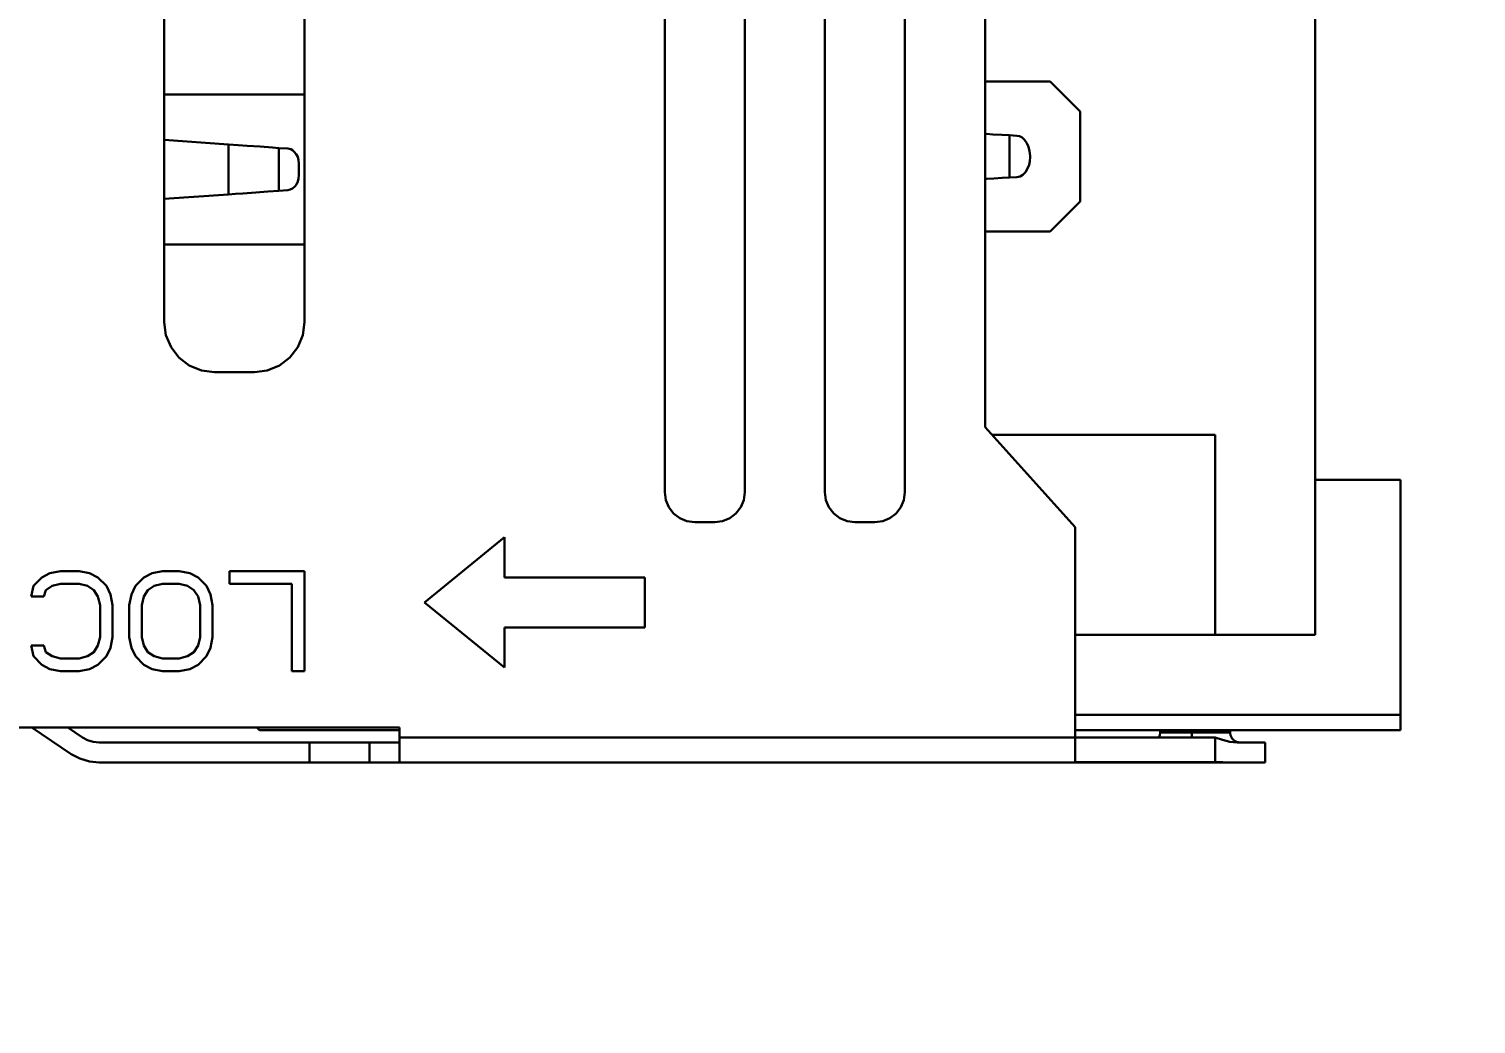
# Model space of a CAD drawing. Header units: inches. Extents: x -969 to 2045, y -594 to 12.
# Drawn here: x 1316.57 to 1331.03, y -245.48 to -235.54 of the extents above; entities that cross this region are included whole.
import ezdxf

# ---------------------------------------------------------------- set-up
doc = ezdxf.new("R2010")
doc.units = ezdxf.units.IN
doc.header["$MEASUREMENT"] = 0
doc.styles.add('GOST type A0', font='gost.TTF', dxfattribs={"height": 2.116667})
doc.dimstyles.new('GOST type A', dxfattribs={"dimtxt": 3.5, "dimasz": 3, "dimexe": 2, "dimexo": 0, "dimgap": 1, "dimtad": 1, "dimtoh": 1, "dimtxsty": 'GOST type A0', "dimcen": 0, "dimazin": 2, "dimtfac": 1, "dimtmove": 0, "dimatfit": 3, "dimfxl": 1, "dimarcsym": 0})

# ---------------------------------------------------------------- blocks, each defined once
blk = doc.blocks.new('*D46')
at = {"color": 0, "lineweight": -2, "transparency": 16777216}
for p, q in [((1330.161, -124.527), (1346.43, -124.527)), ((1344.43, -127.527), (1344.43, -296.527)), ((1330.161, -299.527), (1346.43, -299.527))]:
    blk.add_line(p, q, dxfattribs=at)
at = {"color": 0, "transparency": 16777216}
for points in [[(1343.93, -127.527), (1344.93, -127.527), (1344.43, -124.527)], [(1343.93, -296.527), (1344.93, -296.527), (1344.43, -299.527)]]:
    blk.add_solid(points, dxfattribs=at)
at = {"layer": 'DEFPOINTS', "color": 0, "transparency": 16777216}
for p in [(1330.161, -124.527), (1330.161, -299.527), (1344.43, -299.527)]:
    blk.add_point(p, dxfattribs=at)
at = {"color": 0, "transparency": 16777216, "insert": (1342.371, -212.027), "char_height": 2.1167, "attachment_point": 5, "rotation": 90, "style": 'GOST type A0'}
blk.add_mtext('175*', dxfattribs=at)

msp = doc.modelspace()

# ---------------------------------------------------------------- linework, layer by layer
at = {"color": 7, "lineweight": 30}
for p, q in [((1329.425, -240.047), (1329.425, -230.997)), ((1329.425, -230.997), (1329.425, -240.047)), ((1329.425, -240.047), (1329.425, -230.997)), ((1329.425, -230.997), (1329.425, -240.047)), ((1322.925, -231.272), (1322.925, -240.172)), ((1322.925, -231.272), (1322.925, -240.172)), ((1323.725, -231.272), (1323.725, -240.172)), ((1323.725, -231.272), (1323.725, -240.172)), ((1324.525, -231.272), (1324.525, -240.172)), ((1324.525, -231.272), (1324.525, -240.172)), ((1325.325, -231.272), (1325.325, -240.172)), ((1325.325, -231.272), (1325.325, -240.172)), ((1317.925, -231.472), (1317.925, -238.472)), ((1317.925, -231.472), (1317.925, -238.472)), ((1319.325, -231.472), (1319.325, -238.472)), ((1319.325, -231.472), (1319.325, -238.472)), ((1326.125, -231.522), (1326.125, -239.522)), ((1326.125, -231.522), (1326.125, -239.522)), ((1326.125, -236.067), (1326.775, -236.067)), ((1326.125, -236.067), (1326.775, -236.067)), ((1326.775, -236.067), (1327.075, -236.367)), ((1326.775, -236.067), (1327.075, -236.367)), ((1317.925, -236.197), (1319.325, -236.197)), ((1317.925, -236.197), (1319.325, -236.197)), ((1327.075, -236.367), (1327.075, -237.267)), ((1327.075, -236.367), (1327.075, -237.267)), ((1317.925, -236.652), (1318.566, -236.697)), ((1317.925, -236.652), (1318.566, -236.697)), ((1326.125, -236.593), (1326.14, -236.593)), ((1326.125, -236.593), (1326.14, -236.593)), ((1326.14, -236.593), (1326.204, -236.597)), ((1326.14, -236.593), (1326.204, -236.597)), ((1326.204, -236.597), (1326.292, -236.601)), ((1326.204, -236.597), (1326.292, -236.601)), ((1326.292, -236.601), (1326.368, -236.606)), ((1326.292, -236.601), (1326.368, -236.606)), ((1326.368, -236.606), (1326.444, -236.61)), ((1326.368, -236.606), (1326.368, -237.028)), ((1326.368, -236.606), (1326.444, -236.61)), ((1326.368, -236.606), (1326.368, -237.028)), ((1326.444, -236.61), (1326.47, -236.615)), ((1326.444, -236.61), (1326.47, -236.615)), ((1326.47, -236.615), (1326.495, -236.627)), ((1326.47, -236.615), (1326.495, -236.627)), ((1326.495, -236.627), (1326.521, -236.65)), ((1326.495, -236.627), (1326.521, -236.65)), ((1326.521, -236.65), (1326.544, -236.683)), ((1326.521, -236.65), (1326.544, -236.683)), ((1326.544, -236.683), (1326.561, -236.721)), ((1326.544, -236.683), (1326.561, -236.721)), ((1318.566, -236.697), (1318.664, -236.704)), ((1318.566, -236.697), (1318.566, -237.196)), ((1318.566, -236.697), (1318.664, -236.704)), ((1318.566, -236.697), (1318.566, -237.196)), ((1318.664, -236.704), (1318.754, -236.71)), ((1318.664, -236.704), (1318.754, -236.71)), ((1318.754, -236.71), (1318.882, -236.719)), ((1318.754, -236.71), (1318.882, -236.719)), ((1318.882, -236.719), (1319.007, -236.728)), ((1318.882, -236.719), (1319.007, -236.728)), ((1319.007, -236.728), (1319.071, -236.733)), ((1319.007, -236.728), (1319.071, -236.733)), ((1319.071, -236.733), (1319.159, -236.739)), ((1319.071, -236.733), (1319.071, -237.161)), ((1319.071, -236.733), (1319.159, -236.739)), ((1319.071, -236.733), (1319.071, -237.161)), ((1319.159, -236.739), (1319.174, -236.741)), ((1319.159, -236.739), (1319.174, -236.741)), ((1319.174, -236.741), (1319.188, -236.746)), ((1319.174, -236.741), (1319.188, -236.746)), ((1319.188, -236.746), (1319.207, -236.756)), ((1319.188, -236.746), (1319.207, -236.756)), ((1319.207, -236.756), (1319.224, -236.77)), ((1319.207, -236.756), (1319.224, -236.77)), ((1319.224, -236.77), (1319.243, -236.793)), ((1319.224, -236.77), (1319.243, -236.793)), ((1319.243, -236.793), (1319.258, -236.822)), ((1319.243, -236.793), (1319.258, -236.822)), ((1319.258, -236.822), (1319.266, -236.854)), ((1319.258, -236.822), (1319.266, -236.854)), ((1326.561, -236.721), (1326.571, -236.764)), ((1326.561, -236.721), (1326.571, -236.764)), ((1326.571, -236.764), (1326.575, -236.81)), ((1326.571, -236.764), (1326.575, -236.81)), ((1326.575, -236.824), (1326.573, -236.863)), ((1326.575, -236.824), (1326.573, -236.863)), ((1326.575, -236.81), (1326.575, -236.824)), ((1326.575, -236.81), (1326.575, -236.824)), ((1319.266, -236.854), (1319.269, -236.889)), ((1319.266, -236.854), (1319.269, -236.889)), ((1319.269, -236.889), (1319.269, -237.005)), ((1319.269, -236.889), (1319.269, -237.005)), ((1326.529, -236.974), (1326.503, -237)), ((1326.529, -236.974), (1326.503, -237)), ((1326.55, -236.939), (1326.529, -236.974)), ((1326.55, -236.939), (1326.529, -236.974)), ((1326.565, -236.9), (1326.55, -236.939)), ((1326.565, -236.9), (1326.55, -236.939)), ((1326.573, -236.863), (1326.565, -236.9)), ((1326.573, -236.863), (1326.565, -236.9)), ((1319.229, -237.119), (1319.207, -237.137)), ((1319.229, -237.119), (1319.207, -237.137)), ((1319.246, -237.096), (1319.229, -237.119)), ((1319.246, -237.096), (1319.229, -237.119)), ((1319.258, -237.069), (1319.246, -237.096)), ((1319.258, -237.069), (1319.246, -237.096)), ((1319.267, -237.038), (1319.258, -237.069)), ((1319.267, -237.038), (1319.258, -237.069)), ((1319.269, -237.005), (1319.267, -237.038)), ((1319.269, -237.005), (1319.267, -237.038)), ((1326.145, -237.04), (1326.125, -237.041)), ((1326.145, -237.04), (1326.125, -237.041)), ((1326.212, -237.036), (1326.145, -237.04)), ((1326.212, -237.036), (1326.145, -237.04)), ((1326.298, -237.032), (1326.212, -237.036)), ((1326.298, -237.032), (1326.212, -237.036)), ((1326.368, -237.028), (1326.298, -237.032)), ((1326.368, -237.028), (1326.298, -237.032)), ((1326.444, -237.024), (1326.368, -237.028)), ((1326.444, -237.024), (1326.368, -237.028)), ((1326.475, -237.017), (1326.444, -237.024)), ((1326.475, -237.017), (1326.444, -237.024)), ((1326.503, -237), (1326.475, -237.017)), ((1326.503, -237), (1326.475, -237.017)), ((1318.566, -237.196), (1317.925, -237.242)), ((1318.566, -237.196), (1317.925, -237.242)), ((1318.638, -237.191), (1318.566, -237.196)), ((1318.638, -237.191), (1318.566, -237.196)), ((1318.709, -237.186), (1318.638, -237.191)), ((1318.709, -237.186), (1318.638, -237.191)), ((1318.838, -237.177), (1318.709, -237.186)), ((1318.838, -237.177), (1318.709, -237.186)), ((1318.961, -237.169), (1318.838, -237.177)), ((1318.961, -237.169), (1318.838, -237.177)), ((1319.071, -237.161), (1318.961, -237.169)), ((1319.071, -237.161), (1318.961, -237.169)), ((1319.159, -237.155), (1319.071, -237.161)), ((1319.159, -237.155), (1319.071, -237.161)), ((1319.184, -237.149), (1319.159, -237.155)), ((1319.184, -237.149), (1319.159, -237.155)), ((1319.207, -237.137), (1319.184, -237.149)), ((1319.207, -237.137), (1319.184, -237.149)), ((1327.075, -237.267), (1326.775, -237.567)), ((1327.075, -237.267), (1326.775, -237.567)), ((1317.925, -237.697), (1319.325, -237.697)), ((1317.925, -237.697), (1319.325, -237.697)), ((1326.775, -237.567), (1326.125, -237.567)), ((1326.775, -237.567), (1326.125, -237.567)), ((1317.925, -238.472), (1317.942, -238.601)), ((1317.925, -238.472), (1317.942, -238.601)), ((1319.325, -238.472), (1319.308, -238.601)), ((1319.325, -238.472), (1319.308, -238.601)), ((1317.942, -238.601), (1317.992, -238.722)), ((1317.942, -238.601), (1317.992, -238.722)), ((1319.308, -238.601), (1319.258, -238.722)), ((1319.308, -238.601), (1319.258, -238.722)), ((1317.992, -238.722), (1318.071, -238.825)), ((1317.992, -238.722), (1318.071, -238.825)), ((1318.071, -238.825), (1318.175, -238.905)), ((1318.071, -238.825), (1318.175, -238.905)), ((1319.178, -238.825), (1319.075, -238.905)), ((1319.178, -238.825), (1319.075, -238.905)), ((1319.258, -238.722), (1319.178, -238.825)), ((1319.258, -238.722), (1319.178, -238.825)), ((1318.175, -238.905), (1318.296, -238.955)), ((1318.175, -238.905), (1318.296, -238.955)), ((1318.296, -238.955), (1318.425, -238.972)), ((1318.296, -238.955), (1318.425, -238.972)), ((1318.425, -238.972), (1318.825, -238.972)), ((1318.425, -238.972), (1318.825, -238.972)), ((1318.954, -238.955), (1318.825, -238.972)), ((1318.954, -238.955), (1318.825, -238.972)), ((1319.075, -238.905), (1318.954, -238.955)), ((1319.075, -238.905), (1318.954, -238.955)), ((1326.125, -239.522), (1327.025, -240.522)), ((1326.125, -239.522), (1327.025, -240.522)), ((1326.192, -239.597), (1328.425, -239.597)), ((1326.192, -239.597), (1328.425, -239.597)), ((1328.425, -239.597), (1328.425, -241.597)), ((1328.425, -239.597), (1328.425, -241.597)), ((1330.275, -240.047), (1329.425, -240.047)), ((1330.275, -240.047), (1329.425, -240.047)), ((1329.425, -240.047), (1329.425, -241.597)), ((1330.275, -240.047), (1329.425, -240.047)), ((1330.275, -240.047), (1329.425, -240.047)), ((1329.425, -240.047), (1329.425, -241.597)), ((1330.275, -242.547), (1330.275, -240.047)), ((1330.275, -240.047), (1330.275, -242.397)), ((1330.275, -242.547), (1330.275, -240.047)), ((1330.275, -240.047), (1330.275, -242.397)), ((1322.925, -240.172), (1322.935, -240.25)), ((1322.925, -240.172), (1322.935, -240.25)), ((1322.935, -240.25), (1322.965, -240.322)), ((1322.935, -240.25), (1322.965, -240.322)), ((1323.715, -240.25), (1323.685, -240.322)), ((1323.715, -240.25), (1323.685, -240.322)), ((1323.725, -240.172), (1323.715, -240.25)), ((1323.725, -240.172), (1323.715, -240.25)), ((1324.525, -240.172), (1324.535, -240.25)), ((1324.525, -240.172), (1324.535, -240.25)), ((1324.535, -240.25), (1324.565, -240.322)), ((1324.535, -240.25), (1324.565, -240.322)), ((1325.315, -240.25), (1325.285, -240.322)), ((1325.315, -240.25), (1325.285, -240.322)), ((1325.325, -240.172), (1325.315, -240.25)), ((1325.325, -240.172), (1325.315, -240.25)), ((1322.965, -240.322), (1323.013, -240.384)), ((1322.965, -240.322), (1323.013, -240.384)), ((1323.013, -240.384), (1323.075, -240.432)), ((1323.013, -240.384), (1323.075, -240.432)), ((1323.075, -240.432), (1323.147, -240.462)), ((1323.075, -240.432), (1323.147, -240.462)), ((1323.575, -240.432), (1323.503, -240.462)), ((1323.575, -240.432), (1323.503, -240.462)), ((1323.637, -240.384), (1323.575, -240.432)), ((1323.637, -240.384), (1323.575, -240.432)), ((1323.685, -240.322), (1323.637, -240.384)), ((1323.685, -240.322), (1323.637, -240.384)), ((1324.565, -240.322), (1324.613, -240.384)), ((1324.565, -240.322), (1324.613, -240.384)), ((1324.613, -240.384), (1324.675, -240.432)), ((1324.613, -240.384), (1324.675, -240.432)), ((1324.675, -240.432), (1324.747, -240.462)), ((1324.675, -240.432), (1324.747, -240.462)), ((1325.175, -240.432), (1325.103, -240.462)), ((1325.175, -240.432), (1325.103, -240.462)), ((1325.237, -240.384), (1325.175, -240.432)), ((1325.237, -240.384), (1325.175, -240.432)), ((1325.285, -240.322), (1325.237, -240.384)), ((1325.285, -240.322), (1325.237, -240.384)), ((1323.147, -240.462), (1323.225, -240.472)), ((1323.147, -240.462), (1323.225, -240.472)), ((1323.225, -240.472), (1323.425, -240.472)), ((1323.225, -240.472), (1323.425, -240.472)), ((1323.503, -240.462), (1323.425, -240.472)), ((1323.503, -240.462), (1323.425, -240.472)), ((1324.747, -240.462), (1324.825, -240.472)), ((1324.747, -240.462), (1324.825, -240.472)), ((1325.025, -240.472), (1324.825, -240.472)), ((1325.025, -240.472), (1324.825, -240.472)), ((1325.103, -240.462), (1325.025, -240.472)), ((1325.103, -240.462), (1325.025, -240.472)), ((1327.025, -240.522), (1327.025, -242.622)), ((1327.025, -240.522), (1327.025, -242.622)), ((1321.325, -240.622), (1320.525, -241.272)), ((1321.325, -240.622), (1320.525, -241.272)), ((1321.325, -240.622), (1321.325, -241.022)), ((1321.325, -240.622), (1321.325, -241.022)), ((1316.7, -241.023), (1316.617, -241.108)), ((1316.7, -241.023), (1316.617, -241.108)), ((1316.783, -240.98), (1316.7, -241.023)), ((1316.783, -240.98), (1316.7, -241.023)), ((1316.887, -240.959), (1316.783, -240.98)), ((1316.887, -240.959), (1316.783, -240.98)), ((1317.075, -240.959), (1316.887, -240.959)), ((1317.075, -240.959), (1316.887, -240.959)), ((1317.075, -240.959), (1317.179, -240.98)), ((1317.075, -240.959), (1317.179, -240.98)), ((1317.179, -240.98), (1317.262, -241.023)), ((1317.179, -240.98), (1317.262, -241.023)), ((1317.262, -241.023), (1317.346, -241.108)), ((1317.262, -241.023), (1317.346, -241.108)), ((1317.721, -241.023), (1317.637, -241.108)), ((1317.721, -241.023), (1317.637, -241.108)), ((1317.804, -240.98), (1317.721, -241.023)), ((1317.804, -240.98), (1317.721, -241.023)), ((1317.908, -240.959), (1317.804, -240.98)), ((1317.908, -240.959), (1317.804, -240.98)), ((1318.075, -240.959), (1317.908, -240.959)), ((1318.075, -240.959), (1317.908, -240.959)), ((1318.075, -240.959), (1318.179, -240.98)), ((1318.075, -240.959), (1318.179, -240.98)), ((1318.179, -240.98), (1318.262, -241.023)), ((1318.179, -240.98), (1318.262, -241.023)), ((1318.262, -241.023), (1318.346, -241.108)), ((1318.262, -241.023), (1318.346, -241.108)), ((1319.325, -240.959), (1318.575, -240.959)), ((1318.575, -240.959), (1318.575, -241.087)), ((1319.325, -240.959), (1318.575, -240.959)), ((1318.575, -240.959), (1318.575, -241.087)), ((1319.325, -240.959), (1319.325, -241.959)), ((1319.325, -240.959), (1319.325, -241.959)), ((1322.725, -241.022), (1321.325, -241.022)), ((1322.725, -241.022), (1321.325, -241.022)), ((1322.725, -241.022), (1322.725, -241.522)), ((1322.725, -241.022), (1322.725, -241.522)), ((1316.617, -241.108), (1316.596, -241.214)), ((1316.617, -241.108), (1316.596, -241.214)), ((1316.742, -241.151), (1316.721, -241.214)), ((1316.742, -241.151), (1316.721, -241.214)), ((1316.804, -241.108), (1316.742, -241.151)), ((1316.804, -241.108), (1316.742, -241.151)), ((1316.887, -241.087), (1316.804, -241.108)), ((1316.887, -241.087), (1316.804, -241.108)), ((1317.075, -241.087), (1316.887, -241.087)), ((1317.075, -241.087), (1316.887, -241.087)), ((1317.075, -241.087), (1317.158, -241.108)), ((1317.075, -241.087), (1317.158, -241.108)), ((1317.158, -241.108), (1317.221, -241.151)), ((1317.158, -241.108), (1317.221, -241.151)), ((1317.221, -241.151), (1317.262, -241.214)), ((1317.221, -241.151), (1317.262, -241.214)), ((1317.346, -241.108), (1317.387, -241.193)), ((1317.346, -241.108), (1317.387, -241.193)), ((1317.637, -241.108), (1317.596, -241.193)), ((1317.637, -241.108), (1317.596, -241.193)), ((1317.762, -241.151), (1317.721, -241.214)), ((1317.762, -241.151), (1317.721, -241.214)), ((1317.825, -241.108), (1317.762, -241.151)), ((1317.825, -241.108), (1317.762, -241.151)), ((1317.908, -241.087), (1317.825, -241.108)), ((1317.908, -241.087), (1317.825, -241.108)), ((1318.075, -241.087), (1317.908, -241.087)), ((1318.075, -241.087), (1317.908, -241.087)), ((1318.075, -241.087), (1318.158, -241.108)), ((1318.075, -241.087), (1318.158, -241.108)), ((1318.158, -241.108), (1318.221, -241.151)), ((1318.158, -241.108), (1318.221, -241.151)), ((1318.221, -241.151), (1318.262, -241.214)), ((1318.221, -241.151), (1318.262, -241.214)), ((1318.346, -241.108), (1318.387, -241.193)), ((1318.346, -241.108), (1318.387, -241.193)), ((1319.2, -241.087), (1318.575, -241.087)), ((1319.2, -241.087), (1318.575, -241.087)), ((1319.2, -241.087), (1319.2, -241.959)), ((1319.2, -241.087), (1319.2, -241.959)), ((1316.721, -241.214), (1316.596, -241.214)), ((1316.721, -241.214), (1316.596, -241.214)), ((1317.262, -241.214), (1317.283, -241.3)), ((1317.262, -241.214), (1317.283, -241.3)), ((1317.283, -241.3), (1317.283, -241.619)), ((1317.283, -241.3), (1317.283, -241.619)), ((1317.387, -241.193), (1317.408, -241.3)), ((1317.387, -241.193), (1317.408, -241.3)), ((1317.408, -241.3), (1317.408, -241.619)), ((1317.408, -241.3), (1317.408, -241.619)), ((1317.596, -241.193), (1317.575, -241.3)), ((1317.596, -241.193), (1317.575, -241.3)), ((1317.575, -241.3), (1317.575, -241.619)), ((1317.575, -241.3), (1317.575, -241.619)), ((1317.721, -241.214), (1317.7, -241.3)), ((1317.721, -241.214), (1317.7, -241.3)), ((1317.7, -241.3), (1317.7, -241.619)), ((1317.7, -241.3), (1317.7, -241.619)), ((1318.262, -241.214), (1318.283, -241.3)), ((1318.262, -241.214), (1318.283, -241.3)), ((1318.283, -241.3), (1318.283, -241.619)), ((1318.283, -241.3), (1318.283, -241.619)), ((1318.387, -241.193), (1318.408, -241.3)), ((1318.387, -241.193), (1318.408, -241.3)), ((1318.408, -241.3), (1318.408, -241.619)), ((1318.408, -241.3), (1318.408, -241.619)), ((1320.525, -241.272), (1321.325, -241.922)), ((1320.525, -241.272), (1321.325, -241.922)), ((1321.325, -241.522), (1321.325, -241.922)), ((1322.725, -241.522), (1321.325, -241.522)), ((1321.325, -241.522), (1321.325, -241.922)), ((1322.725, -241.522), (1321.325, -241.522)), ((1329.425, -241.597), (1327.025, -241.597)), ((1329.425, -241.597), (1327.025, -241.597)), ((1316.721, -241.704), (1316.596, -241.704)), ((1316.596, -241.704), (1316.617, -241.81)), ((1316.721, -241.704), (1316.596, -241.704)), ((1316.596, -241.704), (1316.617, -241.81)), ((1316.721, -241.704), (1316.742, -241.768)), ((1316.721, -241.704), (1316.742, -241.768)), ((1317.262, -241.704), (1317.221, -241.768)), ((1317.262, -241.704), (1317.221, -241.768)), ((1317.283, -241.619), (1317.262, -241.704)), ((1317.283, -241.619), (1317.262, -241.704)), ((1317.387, -241.725), (1317.346, -241.81)), ((1317.387, -241.725), (1317.346, -241.81)), ((1317.408, -241.619), (1317.387, -241.725)), ((1317.408, -241.619), (1317.387, -241.725)), ((1317.575, -241.619), (1317.596, -241.725)), ((1317.575, -241.619), (1317.596, -241.725)), ((1317.596, -241.725), (1317.637, -241.81)), ((1317.596, -241.725), (1317.637, -241.81)), ((1317.7, -241.619), (1317.721, -241.704)), ((1317.7, -241.619), (1317.721, -241.704)), ((1317.721, -241.704), (1317.762, -241.768)), ((1317.721, -241.704), (1317.762, -241.768)), ((1318.262, -241.704), (1318.221, -241.768)), ((1318.262, -241.704), (1318.221, -241.768)), ((1318.283, -241.619), (1318.262, -241.704)), ((1318.283, -241.619), (1318.262, -241.704)), ((1318.387, -241.725), (1318.346, -241.81)), ((1318.387, -241.725), (1318.346, -241.81)), ((1318.408, -241.619), (1318.387, -241.725)), ((1318.408, -241.619), (1318.387, -241.725)), ((1316.617, -241.81), (1316.7, -241.895)), ((1316.617, -241.81), (1316.7, -241.895)), ((1316.742, -241.768), (1316.804, -241.81)), ((1316.742, -241.768), (1316.804, -241.81)), ((1316.804, -241.81), (1316.887, -241.831)), ((1316.804, -241.81), (1316.887, -241.831)), ((1317.075, -241.831), (1316.887, -241.831)), ((1317.075, -241.831), (1316.887, -241.831)), ((1317.158, -241.81), (1317.075, -241.831)), ((1317.158, -241.81), (1317.075, -241.831)), ((1317.221, -241.768), (1317.158, -241.81)), ((1317.221, -241.768), (1317.158, -241.81)), ((1317.346, -241.81), (1317.262, -241.895)), ((1317.346, -241.81), (1317.262, -241.895)), ((1317.637, -241.81), (1317.721, -241.895)), ((1317.637, -241.81), (1317.721, -241.895)), ((1317.762, -241.768), (1317.825, -241.81)), ((1317.762, -241.768), (1317.825, -241.81)), ((1317.825, -241.81), (1317.908, -241.831)), ((1317.825, -241.81), (1317.908, -241.831)), ((1317.908, -241.831), (1318.075, -241.831)), ((1317.908, -241.831), (1318.075, -241.831)), ((1318.158, -241.81), (1318.075, -241.831)), ((1318.158, -241.81), (1318.075, -241.831)), ((1318.221, -241.768), (1318.158, -241.81)), ((1318.221, -241.768), (1318.158, -241.81)), ((1318.346, -241.81), (1318.262, -241.895)), ((1318.346, -241.81), (1318.262, -241.895)), ((1316.7, -241.895), (1316.783, -241.938)), ((1316.7, -241.895), (1316.783, -241.938)), ((1316.783, -241.938), (1316.887, -241.959)), ((1316.783, -241.938), (1316.887, -241.959)), ((1317.075, -241.959), (1316.887, -241.959)), ((1317.075, -241.959), (1316.887, -241.959)), ((1317.179, -241.938), (1317.075, -241.959)), ((1317.179, -241.938), (1317.075, -241.959)), ((1317.262, -241.895), (1317.179, -241.938)), ((1317.262, -241.895), (1317.179, -241.938)), ((1317.721, -241.895), (1317.804, -241.938)), ((1317.721, -241.895), (1317.804, -241.938)), ((1317.804, -241.938), (1317.908, -241.959)), ((1317.804, -241.938), (1317.908, -241.959)), ((1318.075, -241.959), (1317.908, -241.959)), ((1318.075, -241.959), (1317.908, -241.959)), ((1318.179, -241.938), (1318.075, -241.959)), ((1318.179, -241.938), (1318.075, -241.959)), ((1318.262, -241.895), (1318.179, -241.938)), ((1318.262, -241.895), (1318.179, -241.938)), ((1319.325, -241.959), (1319.2, -241.959)), ((1319.325, -241.959), (1319.2, -241.959)), ((1327.025, -242.397), (1330.275, -242.397)), ((1327.025, -242.397), (1330.275, -242.397)), ((1330.275, -242.397), (1330.275, -242.547)), ((1330.275, -242.397), (1330.275, -242.547)), ((1320.275, -242.522), (1315.375, -242.522)), ((1320.275, -242.522), (1315.375, -242.522)), ((1316.55, -242.522), (1316.602, -242.522)), ((1316.55, -242.522), (1316.602, -242.522)), ((1316.602, -242.522), (1316.996, -242.787)), ((1316.602, -242.522), (1316.996, -242.787)), ((1316.602, -242.522), (1316.996, -242.787)), ((1316.602, -242.522), (1316.996, -242.787)), ((1316.961, -242.522), (1317.107, -242.621)), ((1316.961, -242.522), (1317.107, -242.621)), ((1318.85, -242.522), (1318.875, -242.547)), ((1318.85, -242.522), (1318.875, -242.547)), ((1318.875, -242.547), (1320.275, -242.547)), ((1318.875, -242.547), (1320.275, -242.547)), ((1320.275, -242.522), (1320.275, -242.622)), ((1320.275, -242.522), (1320.275, -242.622)), ((1327.025, -242.547), (1330.275, -242.547)), ((1327.025, -242.547), (1330.275, -242.547)), ((1327.866, -242.613), (1327.865, -242.616)), ((1327.866, -242.613), (1327.865, -242.616)), ((1327.869, -242.605), (1327.866, -242.613)), ((1327.869, -242.605), (1327.866, -242.613)), ((1327.872, -242.597), (1327.869, -242.605)), ((1327.872, -242.597), (1327.869, -242.605)), ((1327.873, -242.593), (1327.872, -242.595)), ((1327.873, -242.593), (1327.872, -242.595)), ((1327.872, -242.595), (1327.872, -242.597)), ((1327.872, -242.595), (1327.872, -242.597)), ((1327.874, -242.584), (1327.873, -242.589)), ((1327.874, -242.584), (1327.873, -242.589)), ((1327.873, -242.589), (1327.873, -242.593)), ((1327.873, -242.589), (1327.873, -242.593)), ((1327.875, -242.577), (1327.874, -242.582)), ((1327.875, -242.577), (1327.874, -242.582)), ((1327.874, -242.582), (1327.874, -242.583)), ((1327.874, -242.582), (1327.874, -242.583)), ((1327.874, -242.583), (1327.874, -242.584)), ((1327.874, -242.583), (1327.874, -242.584)), ((1327.875, -242.547), (1327.875, -242.572)), ((1327.875, -242.547), (1327.875, -242.572)), ((1327.882, -242.572), (1327.875, -242.572)), ((1327.875, -242.572), (1327.875, -242.577)), ((1327.882, -242.572), (1327.875, -242.572)), ((1327.875, -242.572), (1327.875, -242.577)), ((1327.912, -242.572), (1327.882, -242.572)), ((1327.912, -242.572), (1327.882, -242.572)), ((1327.961, -242.572), (1327.912, -242.572)), ((1327.961, -242.572), (1327.912, -242.572)), ((1328.027, -242.572), (1327.961, -242.572)), ((1328.027, -242.572), (1327.961, -242.572)), ((1328.106, -242.572), (1328.027, -242.572)), ((1328.106, -242.572), (1328.027, -242.572)), ((1328.106, -242.572), (1328.193, -242.572)), ((1328.106, -242.572), (1328.193, -242.572)), ((1328.193, -242.572), (1328.192, -242.596)), ((1328.193, -242.572), (1328.192, -242.596)), ((1328.192, -242.596), (1328.192, -242.618)), ((1328.192, -242.596), (1328.192, -242.596)), ((1328.192, -242.596), (1328.192, -242.618)), ((1328.192, -242.596), (1328.192, -242.596)), ((1328.203, -242.572), (1328.193, -242.572)), ((1328.203, -242.572), (1328.193, -242.572)), ((1328.214, -242.572), (1328.203, -242.572)), ((1328.214, -242.572), (1328.203, -242.572)), ((1328.214, -242.572), (1328.225, -242.572)), ((1328.214, -242.572), (1328.225, -242.572)), ((1328.225, -242.547), (1328.225, -242.572)), ((1328.225, -242.547), (1328.225, -242.572)), ((1328.313, -242.572), (1328.225, -242.572)), ((1328.313, -242.572), (1328.225, -242.572)), ((1328.395, -242.572), (1328.313, -242.572)), ((1328.395, -242.572), (1328.313, -242.572)), ((1328.467, -242.572), (1328.395, -242.572)), ((1328.467, -242.572), (1328.395, -242.572)), ((1328.522, -242.572), (1328.467, -242.572)), ((1328.522, -242.572), (1328.467, -242.572)), ((1328.559, -242.572), (1328.522, -242.572)), ((1328.559, -242.572), (1328.522, -242.572)), ((1328.575, -242.572), (1328.559, -242.572)), ((1328.575, -242.572), (1328.559, -242.572)), ((1328.575, -242.582), (1328.575, -242.547)), ((1328.575, -242.547), (1330.275, -242.547)), ((1328.575, -242.547), (1328.575, -242.572)), ((1328.575, -242.582), (1328.575, -242.547)), ((1328.575, -242.547), (1330.275, -242.547)), ((1328.575, -242.547), (1328.575, -242.572)), ((1328.575, -242.572), (1328.575, -242.572)), ((1328.575, -242.572), (1328.575, -242.577)), ((1328.575, -242.572), (1328.575, -242.572)), ((1328.575, -242.572), (1328.575, -242.577)), ((1328.575, -242.577), (1328.575, -242.582)), ((1328.575, -242.577), (1328.575, -242.582)), ((1328.576, -242.583), (1328.575, -242.582)), ((1328.575, -242.582), (1328.576, -242.583)), ((1328.576, -242.583), (1328.575, -242.582)), ((1328.575, -242.582), (1328.576, -242.583)), ((1328.576, -242.589), (1328.576, -242.583)), ((1328.576, -242.583), (1328.576, -242.584)), ((1328.576, -242.589), (1328.576, -242.583)), ((1328.576, -242.583), (1328.576, -242.584)), ((1328.576, -242.584), (1328.576, -242.589)), ((1328.576, -242.584), (1328.576, -242.589)), ((1328.577, -242.593), (1328.576, -242.589)), ((1328.576, -242.589), (1328.577, -242.593)), ((1328.577, -242.593), (1328.576, -242.589)), ((1328.576, -242.589), (1328.577, -242.593)), ((1328.578, -242.595), (1328.577, -242.593)), ((1328.577, -242.593), (1328.578, -242.595)), ((1328.578, -242.595), (1328.577, -242.593)), ((1328.577, -242.593), (1328.578, -242.595)), ((1328.578, -242.597), (1328.578, -242.595)), ((1328.578, -242.595), (1328.578, -242.597)), ((1328.578, -242.597), (1328.578, -242.595)), ((1328.578, -242.595), (1328.578, -242.597)), ((1328.581, -242.605), (1328.578, -242.597)), ((1328.578, -242.597), (1328.581, -242.605)), ((1328.581, -242.605), (1328.578, -242.597)), ((1328.578, -242.597), (1328.581, -242.605)), ((1328.584, -242.613), (1328.581, -242.605)), ((1328.581, -242.605), (1328.584, -242.613)), ((1328.584, -242.613), (1328.581, -242.605)), ((1328.581, -242.605), (1328.584, -242.613)), ((1328.585, -242.616), (1328.584, -242.613)), ((1328.584, -242.613), (1328.585, -242.616)), ((1328.585, -242.616), (1328.584, -242.613)), ((1328.584, -242.613), (1328.585, -242.616)), ((1317.107, -242.621), (1317.159, -242.649)), ((1317.107, -242.621), (1317.159, -242.649)), ((1317.159, -242.649), (1317.216, -242.666)), ((1317.159, -242.649), (1317.216, -242.666)), ((1317.216, -242.666), (1317.275, -242.672)), ((1317.216, -242.666), (1317.275, -242.672)), ((1319.375, -242.672), (1317.275, -242.672)), ((1319.375, -242.672), (1317.275, -242.672)), ((1319.375, -242.672), (1319.375, -242.872)), ((1319.375, -242.672), (1319.975, -242.672)), ((1319.375, -242.672), (1319.375, -242.872)), ((1319.375, -242.672), (1319.975, -242.672)), ((1319.975, -242.672), (1320.053, -242.672)), ((1319.975, -242.672), (1319.975, -242.872)), ((1319.975, -242.672), (1320.053, -242.672)), ((1319.975, -242.672), (1319.975, -242.872)), ((1320.125, -242.672), (1320.053, -242.672)), ((1320.125, -242.672), (1320.053, -242.672)), ((1320.187, -242.672), (1320.125, -242.672)), ((1320.187, -242.672), (1320.125, -242.672)), ((1320.235, -242.672), (1320.187, -242.672)), ((1320.235, -242.672), (1320.187, -242.672)), ((1320.265, -242.672), (1320.235, -242.672)), ((1320.265, -242.672), (1320.235, -242.672)), ((1320.265, -242.672), (1320.275, -242.672)), ((1320.265, -242.672), (1320.275, -242.672)), ((1320.275, -242.622), (1320.275, -242.687)), ((1320.275, -242.622), (1327.025, -242.622)), ((1320.275, -242.622), (1320.275, -242.687)), ((1320.275, -242.622), (1327.025, -242.622)), ((1320.275, -242.687), (1320.275, -242.747)), ((1320.275, -242.687), (1320.275, -242.863)), ((1320.275, -242.687), (1320.275, -242.747)), ((1320.275, -242.687), (1320.275, -242.863)), ((1320.275, -242.747), (1320.275, -242.799)), ((1320.275, -242.747), (1320.275, -242.799)), ((1327.025, -242.622), (1328.425, -242.622)), ((1327.025, -242.622), (1327.025, -242.689)), ((1327.025, -242.622), (1328.425, -242.622)), ((1327.025, -242.622), (1327.025, -242.689)), ((1327.025, -242.689), (1327.025, -242.844)), ((1327.025, -242.689), (1327.025, -242.752)), ((1327.025, -242.689), (1327.025, -242.844)), ((1327.025, -242.689), (1327.025, -242.752)), ((1327.025, -242.752), (1327.025, -242.805)), ((1327.025, -242.752), (1327.025, -242.805)), ((1327.863, -242.618), (1327.861, -242.622)), ((1327.863, -242.618), (1327.861, -242.622)), ((1327.865, -242.616), (1327.863, -242.618)), ((1327.865, -242.616), (1327.863, -242.618)), ((1328.192, -242.618), (1328.191, -242.622)), ((1328.192, -242.618), (1328.191, -242.622)), ((1328.192, -242.618), (1328.192, -242.618)), ((1328.192, -242.618), (1328.192, -242.618)), ((1328.425, -242.622), (1328.498, -242.645)), ((1328.425, -242.622), (1328.425, -242.867)), ((1328.425, -242.622), (1328.498, -242.645)), ((1328.425, -242.622), (1328.425, -242.867)), ((1328.498, -242.645), (1328.571, -242.664)), ((1328.498, -242.645), (1328.571, -242.664)), ((1328.571, -242.664), (1328.643, -242.672)), ((1328.571, -242.664), (1328.643, -242.672)), ((1328.586, -242.618), (1328.585, -242.616)), ((1328.585, -242.616), (1328.586, -242.618)), ((1328.586, -242.618), (1328.585, -242.616)), ((1328.585, -242.616), (1328.586, -242.618)), ((1328.591, -242.625), (1328.586, -242.618)), ((1328.586, -242.618), (1328.591, -242.625)), ((1328.591, -242.625), (1328.586, -242.618)), ((1328.586, -242.618), (1328.591, -242.625)), ((1328.595, -242.632), (1328.591, -242.625)), ((1328.591, -242.625), (1328.595, -242.632)), ((1328.595, -242.632), (1328.591, -242.625)), ((1328.591, -242.625), (1328.595, -242.632)), ((1328.597, -242.634), (1328.595, -242.632)), ((1328.595, -242.632), (1328.597, -242.634)), ((1328.597, -242.634), (1328.595, -242.632)), ((1328.595, -242.632), (1328.597, -242.634)), ((1328.599, -242.637), (1328.597, -242.634)), ((1328.597, -242.634), (1328.599, -242.637)), ((1328.599, -242.637), (1328.597, -242.634)), ((1328.597, -242.634), (1328.599, -242.637)), ((1328.61, -242.648), (1328.599, -242.637)), ((1328.599, -242.637), (1328.605, -242.643)), ((1328.61, -242.648), (1328.599, -242.637)), ((1328.599, -242.637), (1328.605, -242.643)), ((1328.605, -242.643), (1328.61, -242.648)), ((1328.605, -242.643), (1328.61, -242.648)), ((1328.613, -242.65), (1328.61, -242.648)), ((1328.61, -242.648), (1328.613, -242.65)), ((1328.613, -242.65), (1328.61, -242.648)), ((1328.61, -242.648), (1328.613, -242.65)), ((1328.615, -242.652), (1328.613, -242.65)), ((1328.613, -242.65), (1328.615, -242.652)), ((1328.615, -242.652), (1328.613, -242.65)), ((1328.613, -242.65), (1328.615, -242.652)), ((1328.622, -242.657), (1328.615, -242.652)), ((1328.615, -242.652), (1328.622, -242.657)), ((1328.622, -242.657), (1328.615, -242.652)), ((1328.615, -242.652), (1328.622, -242.657)), ((1328.628, -242.66), (1328.622, -242.657)), ((1328.622, -242.657), (1328.628, -242.66)), ((1328.628, -242.66), (1328.622, -242.657)), ((1328.622, -242.657), (1328.628, -242.66)), ((1328.631, -242.662), (1328.628, -242.66)), ((1328.628, -242.66), (1328.631, -242.662)), ((1328.631, -242.662), (1328.628, -242.66)), ((1328.628, -242.66), (1328.631, -242.662)), ((1328.634, -242.663), (1328.631, -242.662)), ((1328.631, -242.662), (1328.634, -242.663)), ((1328.634, -242.663), (1328.631, -242.662)), ((1328.631, -242.662), (1328.634, -242.663)), ((1328.644, -242.667), (1328.634, -242.663)), ((1328.634, -242.663), (1328.644, -242.667)), ((1328.644, -242.667), (1328.634, -242.663)), ((1328.634, -242.663), (1328.644, -242.667)), ((1328.643, -242.672), (1328.759, -242.672)), ((1328.643, -242.672), (1328.643, -242.672)), ((1328.643, -242.672), (1328.759, -242.672)), ((1328.643, -242.672), (1328.643, -242.672)), ((1328.651, -242.669), (1328.644, -242.667)), ((1328.644, -242.667), (1328.651, -242.669)), ((1328.651, -242.669), (1328.644, -242.667)), ((1328.644, -242.667), (1328.651, -242.669)), ((1328.654, -242.67), (1328.651, -242.669)), ((1328.651, -242.669), (1328.652, -242.669)), ((1328.654, -242.67), (1328.651, -242.669)), ((1328.651, -242.669), (1328.652, -242.669)), ((1328.652, -242.669), (1328.654, -242.67)), ((1328.652, -242.669), (1328.654, -242.67)), ((1328.661, -242.671), (1328.654, -242.67)), ((1328.654, -242.67), (1328.661, -242.671)), ((1328.661, -242.671), (1328.654, -242.67)), ((1328.654, -242.67), (1328.661, -242.671)), ((1328.665, -242.671), (1328.661, -242.671)), ((1328.661, -242.671), (1328.665, -242.671)), ((1328.665, -242.671), (1328.661, -242.671)), ((1328.661, -242.671), (1328.665, -242.671)), ((1328.674, -242.672), (1328.665, -242.671)), ((1328.665, -242.671), (1328.674, -242.672)), ((1328.665, -242.671), (1328.665, -242.671)), ((1328.665, -242.671), (1328.665, -242.671)), ((1328.674, -242.672), (1328.665, -242.671)), ((1328.665, -242.671), (1328.674, -242.672)), ((1328.665, -242.671), (1328.665, -242.671)), ((1328.665, -242.671), (1328.665, -242.671)), ((1328.925, -242.672), (1328.674, -242.672)), ((1328.674, -242.672), (1328.674, -242.672)), ((1328.925, -242.672), (1328.674, -242.672)), ((1328.674, -242.672), (1328.674, -242.672)), ((1328.849, -242.672), (1328.759, -242.672)), ((1328.849, -242.672), (1328.759, -242.672)), ((1328.905, -242.672), (1328.849, -242.672)), ((1328.905, -242.672), (1328.849, -242.672)), ((1328.925, -242.672), (1328.905, -242.672)), ((1328.925, -242.672), (1328.905, -242.672)), ((1328.925, -242.872), (1328.925, -242.672)), ((1328.925, -242.672), (1328.925, -242.872)), ((1328.925, -242.872), (1328.925, -242.672)), ((1328.925, -242.672), (1328.925, -242.872)), ((1316.996, -242.787), (1317.082, -242.833)), ((1316.996, -242.787), (1317.082, -242.833)), ((1316.996, -242.787), (1317.082, -242.833)), ((1316.996, -242.787), (1317.082, -242.833)), ((1317.082, -242.833), (1317.177, -242.862)), ((1317.082, -242.833), (1317.177, -242.862)), ((1317.082, -242.833), (1317.177, -242.862)), ((1317.082, -242.833), (1317.177, -242.862)), ((1317.177, -242.862), (1317.275, -242.872)), ((1317.177, -242.862), (1317.275, -242.872)), ((1317.177, -242.862), (1317.275, -242.872)), ((1317.177, -242.862), (1317.275, -242.872)), ((1317.275, -242.872), (1320.275, -242.872)), ((1319.375, -242.872), (1317.275, -242.872)), ((1317.275, -242.872), (1320.275, -242.872)), ((1319.375, -242.872), (1317.275, -242.872)), ((1319.375, -242.872), (1319.975, -242.872)), ((1319.375, -242.872), (1319.975, -242.872)), ((1320.053, -242.872), (1319.975, -242.872)), ((1320.053, -242.872), (1319.975, -242.872)), ((1320.125, -242.872), (1320.053, -242.872)), ((1320.125, -242.872), (1320.053, -242.872)), ((1320.187, -242.872), (1320.125, -242.872)), ((1320.187, -242.872), (1320.125, -242.872)), ((1320.235, -242.872), (1320.187, -242.872)), ((1320.235, -242.872), (1320.187, -242.872)), ((1320.265, -242.872), (1320.235, -242.872)), ((1320.265, -242.872), (1320.235, -242.872)), ((1320.275, -242.872), (1320.265, -242.872)), ((1320.275, -242.872), (1320.265, -242.872)), ((1320.275, -242.799), (1320.275, -242.838)), ((1320.275, -242.799), (1320.275, -242.838)), ((1320.275, -242.838), (1320.275, -242.863)), ((1320.275, -242.838), (1320.275, -242.863)), ((1320.275, -242.863), (1320.275, -242.872)), ((1320.275, -242.863), (1320.275, -242.872)), ((1320.275, -242.872), (1328.573, -242.871)), ((1320.275, -242.872), (1328.573, -242.871)), ((1320.275, -242.872), (1328.643, -242.872)), ((1320.275, -242.872), (1328.643, -242.872)), ((1327.025, -242.805), (1327.025, -242.844)), ((1327.025, -242.805), (1327.025, -242.844)), ((1327.025, -242.844), (1327.025, -242.867)), ((1327.025, -242.844), (1327.025, -242.867)), ((1328.425, -242.867), (1327.025, -242.867)), ((1328.425, -242.867), (1327.025, -242.867)), ((1328.425, -242.867), (1328.5, -242.868)), ((1328.425, -242.867), (1328.5, -242.868)), ((1328.5, -242.868), (1328.573, -242.871)), ((1328.5, -242.868), (1328.573, -242.871)), ((1328.57, -242.872), (1328.598, -242.872)), ((1328.57, -242.872), (1328.598, -242.872)), ((1328.573, -242.871), (1328.643, -242.872)), ((1328.573, -242.871), (1328.643, -242.872)), ((1328.573, -242.871), (1328.643, -242.872)), ((1328.573, -242.871), (1328.643, -242.872)), ((1328.62, -242.872), (1328.606, -242.872)), ((1328.62, -242.872), (1328.606, -242.872)), ((1328.643, -242.872), (1328.925, -242.872)), ((1328.759, -242.872), (1328.643, -242.872)), ((1328.643, -242.872), (1328.925, -242.872)), ((1328.759, -242.872), (1328.643, -242.872)), ((1328.849, -242.872), (1328.759, -242.872)), ((1328.849, -242.872), (1328.759, -242.872)), ((1328.905, -242.872), (1328.849, -242.872)), ((1328.905, -242.872), (1328.849, -242.872)), ((1328.905, -242.872), (1328.925, -242.872)), ((1328.905, -242.872), (1328.925, -242.872))]:
    msp.add_line(p, q, dxfattribs=at)

# ---------------------------------------------------------------- dimensions: what is measured, and where the dimension line sits
dim = msp.add_linear_dim(base=(1344.43, -299.527), p1=(1330.161, -124.527), p2=(1330.161, -299.527), angle=90, text='175*', dimstyle='GOST type A')
dim.commit()
dim.dimension.update_dxf_attribs({"geometry": '*D46', "text_midpoint": (1342.371, -212.027)})

doc.saveas('drawing.dxf')
